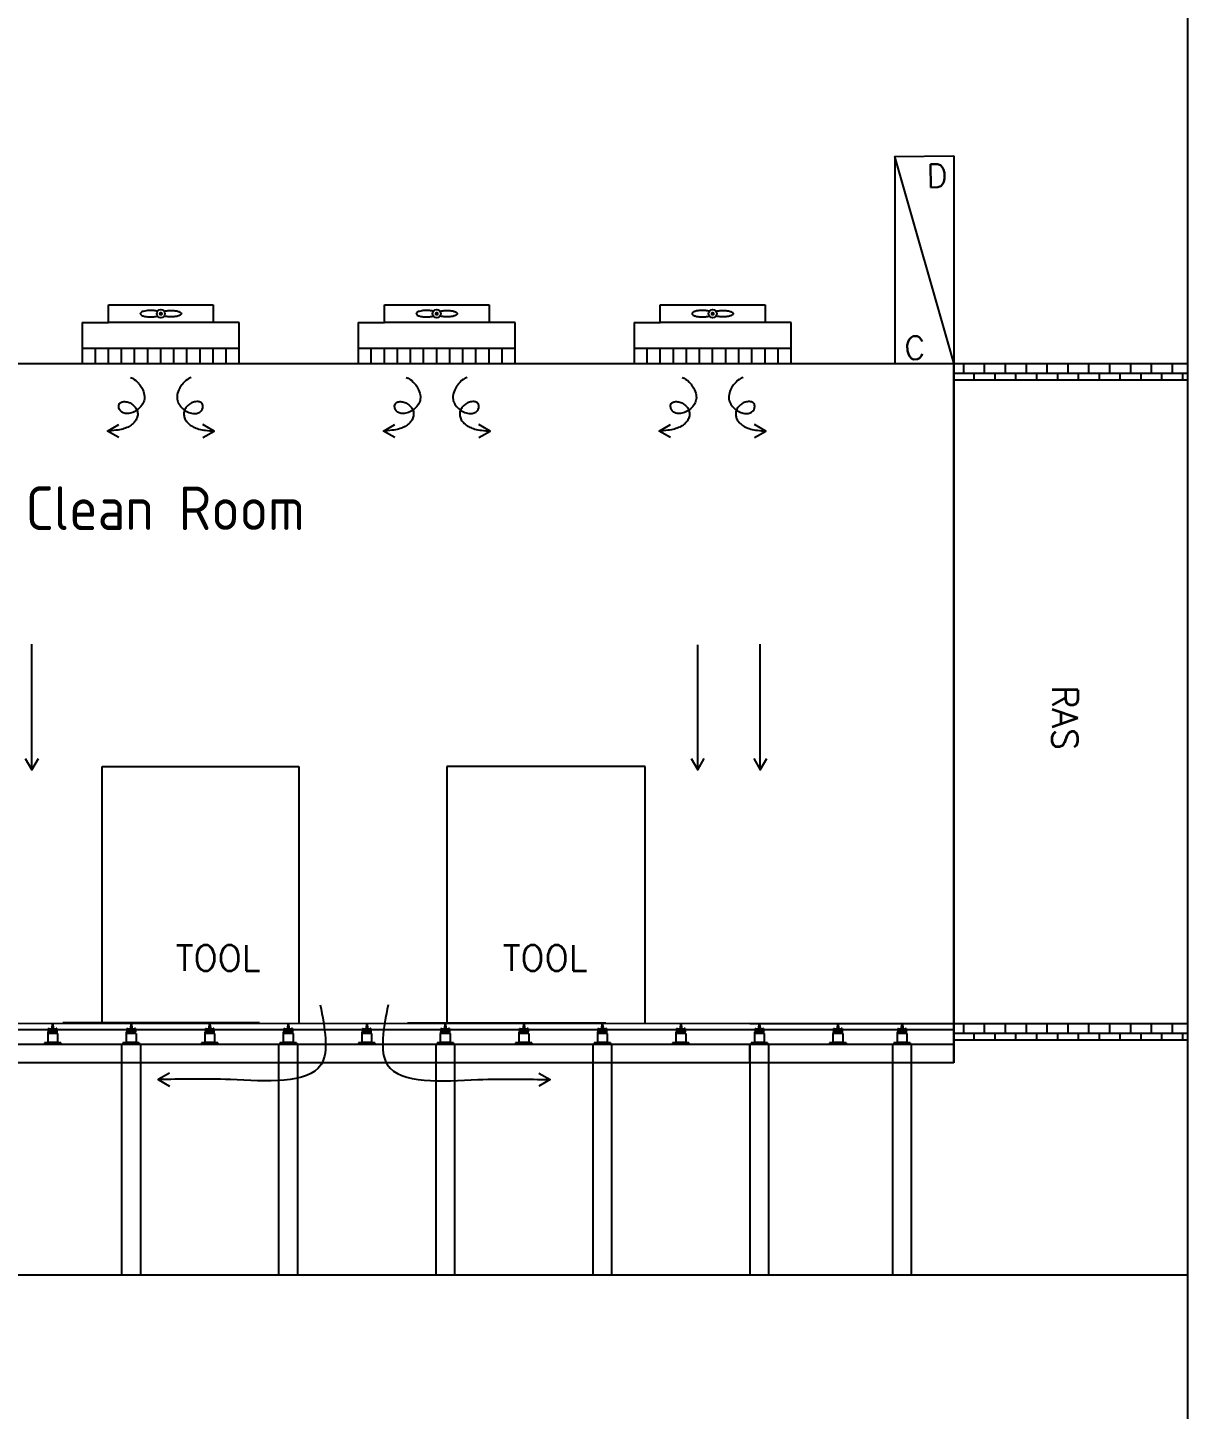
# Model space of a CAD drawing. Header units: millimetres. Extents: x 112 to 18918, y 65 to 12131.
# Drawn here: x 11156 to 13012, y 4526 to 6738 of the extents above; entities that cross this region are included whole.
import ezdxf
from ezdxf.enums import TextEntityAlignment as Align

# ---------------------------------------------------------------- set-up
doc = ezdxf.new("R2010")
doc.units = ezdxf.units.MM
for name, color, linetype in [('A-DETL-01', 1, 'Continuous'), ('M-CEQPM-MAU', 22, 'Continuous'), ('M-EQPM-TXT', 4, 'Continuous'), ('M-HVAC-CMDUCT', 150, 'Continuous')]:
    doc.layers.add(name, color=color, linetype=linetype)
doc.styles.add('AA-TXT', font='isocp.shx', dxfattribs={"bigfont": 'chineset.shx'})
doc.styles.add('STDTEXT', font='simplex.shx', dxfattribs={"bigfont": 'china.shx'})

msp = doc.modelspace()

# ---------------------------------------------------------------- hatches: boundary and pattern name
at = {"layer": 'M-CEQPM-MAU'}
h = msp.add_hatch(dxfattribs=at)
h.set_pattern_fill('AR-B88', color=252, scale=0.164336)
h.set_pattern_definition([(360, (-659331.446, -1386474.602), (2e-14, 33.39309756), []), (90, (-659331.446, -1386474.602), (-16.69654878, 33.39309756), [33.39309756, -33.39309756])])
h.paths.add_polyline_path([(13012.5, 6200.2), (12638.6, 6200.2), (12638.6, 6173.8), (13012.5, 6173.8)])
h = msp.add_hatch(dxfattribs=at)
h.set_pattern_fill('AR-B88', color=252, scale=0.164336)
h.set_pattern_definition([(360, (-659331.446, -1387531.227), (2e-14, 33.39309756), []), (90, (-659331.446, -1387531.227), (-16.69654878, 33.39309756), [33.39309756, -33.39309756])])
h.paths.add_polyline_path([(13012.5, 5143.6), (12638.6, 5143.6), (12638.6, 5117.2), (13012.5, 5117.2)])

# ---------------------------------------------------------------- linework, layer by layer
at = {"color": 252}
for points in [[(12638.6, 6200.2), (13012.5, 6200.2)], [(12638.6, 6173.8), (13012.5, 6173.8)], [(12638.6, 5143.6), (13012.5, 5143.6)], [(12638.6, 5117.2), (13012.5, 5117.2)]]:
    msp.add_lwpolyline(points, dxfattribs=at)
at = {"layer": 'A-DETL-01', "color": 252, "linetype": 'Continuous'}
for p, q in [((13012.5, 8769), (13012.5, 1469.7)), ((12638.6, 6200.2), (12638.6, 5080.7))]:
    msp.add_line(p, q, dxfattribs=at)
at = {"layer": 'M-CEQPM-MAU', "color": 252}
for p, q in [((12544.2, 6531.7), (12544.2, 6200.2)), ((11275.4, 5144.4), (11275.4, 5555.2)), ((11275.4, 5555.2), (11589.9, 5555.2)), ((11589.9, 5555.2), (11589.9, 5144.4)), ((12144.5, 5555.2), (11827.1, 5555.2)), ((11827.1, 5555.2), (11827.1, 5144.4)), ((12144.5, 5144.4), (12144.5, 5555.2)), ((11526.9, 5144.4), (11212.4, 5144.4)), ((11764.1, 5144.4), (12081.5, 5144.4))]:
    msp.add_line(p, q, dxfattribs=at)
at = {"layer": 'M-CEQPM-MAU', "color": 252, "ltscale": 0.1}
for p, q in [((11285.2, 6266), (11285.2, 6293.9)), ((11285.2, 6293.9), (11452.8, 6293.9)), ((11452.8, 6293.9), (11452.8, 6266)), ((11726.9, 6266), (11726.9, 6293.9)), ((11726.9, 6293.9), (11894.6, 6293.9)), ((11894.6, 6293.9), (11894.6, 6266)), ((12168.6, 6266), (12168.6, 6293.9)), ((12168.6, 6293.9), (12336.3, 6293.9)), ((12336.3, 6293.9), (12336.3, 6266)), ((11243.3, 6266), (11285.2, 6266)), ((11243.3, 6266), (11243.3, 6200.2)), ((11452.8, 6266), (11285.2, 6266)), ((11494.7, 6266), (11452.8, 6266)), ((11494.7, 6200.2), (11494.7, 6266)), ((11685, 6266), (11726.9, 6266)), ((11685, 6266), (11685, 6200.2)), ((11894.6, 6266), (11726.9, 6266)), ((11936.5, 6266), (11894.6, 6266)), ((11936.5, 6200.2), (11936.5, 6266)), ((12126.7, 6266), (12168.6, 6266)), ((12126.7, 6266), (12126.7, 6200.2)), ((12336.3, 6266), (12168.6, 6266)), ((12378.2, 6266), (12336.3, 6266)), ((12378.2, 6200.2), (12378.2, 6266)), ((11243.3, 6224.9), (11494.7, 6224.9)), ((11264.3, 6200.2), (11264.3, 6224.9)), ((11285.2, 6200.2), (11285.2, 6224.9)), ((11306.2, 6200.2), (11306.2, 6224.9)), ((11327.1, 6200.2), (11327.1, 6224.9)), ((11348.1, 6200.2), (11348.1, 6224.9)), ((11369, 6200.2), (11369, 6224.9)), ((11390, 6200.2), (11390, 6224.9)), ((11410.9, 6200.2), (11410.9, 6224.9)), ((11431.9, 6200.2), (11431.9, 6224.9)), ((11452.8, 6200.2), (11452.8, 6224.9)), ((11473.8, 6200.2), (11473.8, 6224.9)), ((11685, 6224.9), (11936.5, 6224.9)), ((11706, 6200.2), (11706, 6224.9)), ((11726.9, 6200.2), (11726.9, 6224.9)), ((11747.9, 6200.2), (11747.9, 6224.9)), ((11768.8, 6200.2), (11768.8, 6224.9)), ((11789.8, 6200.2), (11789.8, 6224.9)), ((11810.7, 6200.2), (11810.7, 6224.9)), ((11831.7, 6200.2), (11831.7, 6224.9)), ((11852.6, 6200.2), (11852.6, 6224.9)), ((11873.6, 6200.2), (11873.6, 6224.9)), ((11894.6, 6200.2), (11894.6, 6224.9)), ((11915.5, 6200.2), (11915.5, 6224.9)), ((12126.7, 6224.9), (12378.2, 6224.9)), ((12147.7, 6200.2), (12147.7, 6224.9)), ((12168.6, 6200.2), (12168.6, 6224.9)), ((12189.6, 6200.2), (12189.6, 6224.9)), ((12210.5, 6200.2), (12210.5, 6224.9)), ((12231.5, 6200.2), (12231.5, 6224.9)), ((12252.5, 6200.2), (12252.5, 6224.9)), ((12273.4, 6200.2), (12273.4, 6224.9)), ((12294.4, 6200.2), (12294.4, 6224.9)), ((12315.3, 6200.2), (12315.3, 6224.9)), ((12336.3, 6200.2), (12336.3, 6224.9)), ((12357.2, 6200.2), (12357.2, 6224.9)), ((10611.3, 6200.2), (12638.6, 6200.2)), ((11243.3, 6200.2), (11494.7, 6200.2)), ((11685, 6200.2), (11936.5, 6200.2)), ((12126.7, 6200.2), (12378.2, 6200.2)), ((12638.6, 5080.7), (12638.6, 6200.2)), ((10574.8, 5143.5), (12311.8, 5143.9)), ((12311.8, 5133.4), (10574.8, 5133.1)), ((11188.9, 5135.3), (11190.3, 5135.3)), ((11188.9, 5135.3), (11188.9, 5129.9)), ((11190.3, 5135.3), (11190.3, 5134.2)), ((11194.9, 5134.2), (11190.3, 5134.2)), ((11195.8, 5144.7), (11194.1, 5134.2)), ((11195, 5135.3), (11194.7, 5129.9)), ((11196.6, 5135.3), (11195, 5135.3)), ((11195.8, 5144.7), (11197.4, 5134.2)), ((11196.6, 5135.3), (11196.8, 5129.9)), ((11201.3, 5134.2), (11196.6, 5134.2)), ((11201.3, 5135.3), (11201.3, 5134.2)), ((11202.6, 5135.3), (11201.3, 5135.3)), ((11202.6, 5135.3), (11202.6, 5129.9)), ((11314.6, 5135.3), (11316, 5135.3)), ((11314.6, 5135.3), (11314.6, 5129.9)), ((11316, 5135.3), (11316, 5134.2)), ((11320.6, 5134.2), (11316, 5134.2)), ((11321.5, 5144.7), (11319.8, 5134.2)), ((11320.7, 5135.3), (11320.4, 5129.9)), ((11322.3, 5135.3), (11320.7, 5135.3)), ((11321.5, 5144.7), (11323.2, 5134.2)), ((11322.3, 5135.3), (11322.5, 5129.9)), ((11327, 5134.2), (11322.3, 5134.2)), ((11327, 5135.3), (11327, 5134.2)), ((11328.3, 5135.3), (11327, 5135.3)), ((11328.3, 5135.3), (11328.3, 5129.9)), ((11440.4, 5135.3), (11441.7, 5135.3)), ((11440.4, 5135.3), (11440.4, 5129.9)), ((11441.7, 5135.3), (11441.7, 5134.2)), ((11446.4, 5134.2), (11441.7, 5134.2)), ((11447.2, 5144.7), (11445.5, 5134.2)), ((11446.4, 5135.3), (11446.1, 5129.9)), ((11448, 5135.3), (11446.4, 5135.3)), ((11447.2, 5144.7), (11448.9, 5134.2)), ((11448, 5135.3), (11448.3, 5129.9)), ((11452.7, 5134.2), (11448, 5134.2)), ((11452.7, 5135.3), (11452.7, 5134.2)), ((11454, 5135.3), (11452.7, 5135.3)), ((11454, 5135.3), (11454, 5129.9)), ((11566.1, 5135.3), (11567.4, 5135.3)), ((11566.1, 5135.3), (11566.1, 5129.9)), ((11567.4, 5135.3), (11567.4, 5134.2)), ((11572.1, 5134.2), (11567.4, 5134.2)), ((11572.9, 5144.7), (11571.2, 5134.2)), ((11572.1, 5135.3), (11571.9, 5129.9)), ((11573.7, 5135.3), (11572.1, 5135.3)), ((11572.9, 5144.7), (11574.6, 5134.2)), ((11573.7, 5135.3), (11574, 5129.9)), ((11578.4, 5134.2), (11573.8, 5134.2)), ((11578.4, 5135.3), (11578.4, 5134.2)), ((11579.8, 5135.3), (11578.4, 5135.3)), ((11579.8, 5135.3), (11579.8, 5129.9)), ((11691.8, 5135.3), (11693.1, 5135.3)), ((11691.8, 5135.3), (11691.8, 5129.9)), ((11693.1, 5135.3), (11693.1, 5134.2)), ((11697.8, 5134.2), (11693.1, 5134.2)), ((11698.6, 5144.7), (11697, 5134.2)), ((11697.8, 5135.3), (11697.6, 5129.9)), ((11699.4, 5135.3), (11697.8, 5135.3)), ((11698.6, 5144.7), (11700.3, 5134.2)), ((11699.4, 5135.3), (11699.7, 5129.9)), ((11704.1, 5134.2), (11699.5, 5134.2)), ((11704.1, 5135.3), (11704.1, 5134.2)), ((11705.5, 5135.3), (11704.1, 5135.3)), ((11705.5, 5135.3), (11705.5, 5129.9)), ((11817.5, 5135.3), (11818.9, 5135.3)), ((11817.5, 5135.3), (11817.5, 5129.9)), ((11818.9, 5135.3), (11818.9, 5134.2)), ((11823.5, 5134.2), (11818.9, 5134.2)), ((11824.4, 5144.7), (11822.7, 5134.2)), ((11823.6, 5135.3), (11823.3, 5129.9)), ((11825.1, 5135.3), (11823.6, 5135.3)), ((11824.4, 5144.7), (11826, 5134.2)), ((11825.1, 5135.3), (11825.4, 5129.9)), ((11829.8, 5134.2), (11825.2, 5134.2)), ((11829.8, 5135.3), (11829.8, 5134.2)), ((11831.2, 5135.3), (11829.8, 5135.3)), ((11831.2, 5135.3), (11831.2, 5129.9)), ((11943.2, 5135.3), (11944.6, 5135.3)), ((11943.2, 5135.3), (11943.2, 5129.9)), ((11944.6, 5135.3), (11944.6, 5134.2)), ((11949.2, 5134.2), (11944.6, 5134.2)), ((11950.1, 5144.7), (11948.4, 5134.2)), ((11949.3, 5135.3), (11949, 5129.9)), ((11950.9, 5135.3), (11949.3, 5135.3)), ((11950.1, 5144.7), (11951.7, 5134.2)), ((11950.9, 5135.3), (11951.1, 5129.9)), ((11955.6, 5134.2), (11950.9, 5134.2)), ((11955.6, 5135.3), (11955.6, 5134.2)), ((11956.9, 5135.3), (11955.6, 5135.3)), ((11956.9, 5135.3), (11956.9, 5129.9)), ((12068.9, 5135.3), (12070.3, 5135.3)), ((12068.9, 5135.3), (12068.9, 5129.9)), ((12070.3, 5135.3), (12070.3, 5134.2)), ((12074.9, 5134.2), (12070.3, 5134.2)), ((12075.8, 5144.7), (12074.1, 5134.2)), ((12075, 5135.3), (12074.7, 5129.9)), ((12076.6, 5135.3), (12075, 5135.3)), ((12075.8, 5144.7), (12077.5, 5134.2)), ((12076.6, 5135.3), (12076.8, 5129.9)), ((12081.3, 5134.2), (12076.6, 5134.2)), ((12081.3, 5135.3), (12081.3, 5134.2)), ((12082.6, 5135.3), (12081.3, 5135.3)), ((12082.6, 5135.3), (12082.6, 5129.9)), ((12194.7, 5135.3), (12196, 5135.3)), ((12194.7, 5135.3), (12194.7, 5129.9)), ((12196, 5135.3), (12196, 5134.2)), ((12200.7, 5134.2), (12196, 5134.2)), ((12201.5, 5144.7), (12199.8, 5134.2)), ((12200.7, 5135.3), (12200.4, 5129.9)), ((12202.3, 5135.3), (12200.7, 5135.3)), ((12201.5, 5144.7), (12203.2, 5134.2)), ((12202.3, 5135.3), (12202.6, 5129.9)), ((12207, 5134.2), (12202.4, 5134.2)), ((12207, 5135.3), (12207, 5134.2)), ((12208.3, 5135.3), (12207, 5135.3)), ((12208.3, 5135.3), (12208.3, 5129.9)), ((12311.8, 5143.5), (12638.6, 5143.6)), ((12638.6, 5133.1), (12311.8, 5133.1)), ((12320.4, 5135.3), (12321.7, 5135.3)), ((12320.4, 5135.3), (12320.4, 5129.9)), ((12321.7, 5135.3), (12321.7, 5134.2)), ((12326.4, 5134.2), (12321.7, 5134.2)), ((12327.2, 5144.7), (12325.5, 5134.2)), ((12326.4, 5135.3), (12326.2, 5129.9)), ((12328, 5135.3), (12326.4, 5135.3)), ((12327.2, 5144.7), (12328.9, 5134.2)), ((12328, 5135.3), (12328.3, 5129.9)), ((12332.7, 5134.2), (12328.1, 5134.2)), ((12332.7, 5135.3), (12332.7, 5134.2)), ((12334.1, 5135.3), (12332.7, 5135.3)), ((12334.1, 5135.3), (12334.1, 5129.9)), ((12446.1, 5135.3), (12447.4, 5135.3)), ((12446.1, 5135.3), (12446.1, 5129.9)), ((12447.4, 5135.3), (12447.4, 5134.2)), ((12452.1, 5134.2), (12447.4, 5134.2)), ((12452.9, 5144.7), (12451.3, 5134.2)), ((12452.1, 5135.3), (12451.9, 5129.9)), ((12453.7, 5135.3), (12452.1, 5135.3)), ((12452.9, 5144.7), (12454.6, 5134.2)), ((12453.7, 5135.3), (12454, 5129.9)), ((12458.4, 5134.2), (12453.8, 5134.2)), ((12458.4, 5135.3), (12458.4, 5134.2)), ((12459.8, 5135.3), (12458.4, 5135.3)), ((12459.8, 5135.3), (12459.8, 5129.9)), ((12548.8, 5135.3), (12550.2, 5135.3)), ((12548.8, 5135.3), (12548.8, 5129.9)), ((12550.2, 5135.3), (12550.2, 5134.2)), ((12554.8, 5134.2), (12550.2, 5134.2)), ((12555.7, 5144.7), (12554, 5134.2)), ((12554.9, 5135.3), (12554.6, 5129.9)), ((12556.5, 5135.3), (12554.9, 5135.3)), ((12555.7, 5144.7), (12557.3, 5134.2)), ((12556.5, 5135.3), (12556.7, 5129.9)), ((12561.2, 5134.2), (12556.5, 5134.2)), ((12561.2, 5135.3), (12561.2, 5134.2)), ((12562.5, 5135.3), (12561.2, 5135.3)), ((12562.5, 5135.3), (12562.5, 5129.9)), ((11208.9, 5112.5), (11182.6, 5112.5)), ((11182.6, 5112.5), (11182.6, 5110.3)), ((11187.9, 5127.7), (11187.9, 5113.8)), ((11203.7, 5127.7), (11187.9, 5127.7)), ((11187.9, 5113.8), (11203.7, 5113.8)), ((11203, 5129.9), (11188.5, 5129.9)), ((11188.5, 5127.7), (11188.5, 5129.9)), ((11188.7, 5113.8), (11188.7, 5112.5)), ((11202.8, 5113.8), (11202.8, 5112.5)), ((11203, 5127.7), (11203, 5129.9)), ((11203.7, 5127.7), (11203.7, 5113.8)), ((11208.9, 5112.5), (11208.9, 5110.3)), ((11334.6, 5112.5), (11308.3, 5112.5)), ((11308.3, 5112.5), (11308.3, 5110.3)), ((11313.6, 5127.7), (11313.6, 5113.8)), ((11329.4, 5127.7), (11313.6, 5127.7)), ((11313.6, 5113.8), (11329.4, 5113.8)), ((11328.7, 5129.9), (11314.2, 5129.9)), ((11314.2, 5127.7), (11314.2, 5129.9)), ((11314.5, 5113.8), (11314.5, 5112.5)), ((11328.5, 5113.8), (11328.5, 5112.5)), ((11328.7, 5127.7), (11328.7, 5129.9)), ((11329.4, 5127.7), (11329.4, 5113.8)), ((11334.6, 5112.5), (11334.6, 5110.3)), ((11460.3, 5112.5), (11434.1, 5112.5)), ((11434.1, 5112.5), (11434.1, 5110.3)), ((11439.3, 5127.7), (11439.3, 5113.8)), ((11455.1, 5127.7), (11439.3, 5127.7)), ((11439.3, 5113.8), (11455.1, 5113.8)), ((11454.4, 5129.9), (11440, 5129.9)), ((11440, 5127.7), (11440, 5129.9)), ((11440.2, 5113.8), (11440.2, 5112.5)), ((11454.2, 5113.8), (11454.2, 5112.5)), ((11454.4, 5127.7), (11454.4, 5129.9)), ((11455.1, 5127.7), (11455.1, 5113.8)), ((11460.3, 5112.5), (11460.3, 5110.3)), ((11586.1, 5112.5), (11559.8, 5112.5)), ((11559.8, 5112.5), (11559.8, 5110.3)), ((11565, 5127.7), (11565, 5113.8)), ((11580.8, 5127.7), (11565, 5127.7)), ((11565, 5113.8), (11580.8, 5113.8)), ((11580.2, 5129.9), (11565.7, 5129.9)), ((11565.7, 5127.7), (11565.7, 5129.9)), ((11565.9, 5113.8), (11565.9, 5112.5)), ((11580, 5113.8), (11580, 5112.5)), ((11580.2, 5127.7), (11580.2, 5129.9)), ((11580.8, 5127.7), (11580.8, 5113.8)), ((11586.1, 5112.5), (11586.1, 5110.3)), ((11711.8, 5112.5), (11685.5, 5112.5)), ((11685.5, 5112.5), (11685.5, 5110.3)), ((11690.7, 5127.7), (11690.7, 5113.8)), ((11706.5, 5127.7), (11690.7, 5127.7)), ((11690.7, 5113.8), (11706.5, 5113.8)), ((11705.9, 5129.9), (11691.4, 5129.9)), ((11691.4, 5127.7), (11691.4, 5129.9)), ((11691.6, 5113.8), (11691.6, 5112.5)), ((11705.7, 5113.8), (11705.7, 5112.5)), ((11705.9, 5127.7), (11705.9, 5129.9)), ((11706.5, 5127.7), (11706.5, 5113.8)), ((11711.8, 5112.5), (11711.8, 5110.3)), ((11837.5, 5112.5), (11811.2, 5112.5)), ((11811.2, 5112.5), (11811.2, 5110.3)), ((11816.5, 5127.7), (11816.5, 5113.8)), ((11832.2, 5127.7), (11816.5, 5127.7)), ((11816.5, 5113.8), (11832.2, 5113.8)), ((11831.6, 5129.9), (11817.1, 5129.9)), ((11817.1, 5127.7), (11817.1, 5129.9)), ((11817.3, 5113.8), (11817.3, 5112.5)), ((11831.4, 5113.8), (11831.4, 5112.5)), ((11831.6, 5127.7), (11831.6, 5129.9)), ((11832.2, 5127.7), (11832.2, 5113.8)), ((11837.5, 5112.5), (11837.5, 5110.3)), ((11963.2, 5112.5), (11936.9, 5112.5)), ((11936.9, 5112.5), (11936.9, 5110.3)), ((11942.2, 5127.7), (11942.2, 5113.8)), ((11958, 5127.7), (11942.2, 5127.7)), ((11942.2, 5113.8), (11958, 5113.8)), ((11957.3, 5129.9), (11942.8, 5129.9)), ((11942.8, 5127.7), (11942.8, 5129.9)), ((11943, 5113.8), (11943, 5112.5)), ((11957.1, 5113.8), (11957.1, 5112.5)), ((11957.3, 5127.7), (11957.3, 5129.9)), ((11958, 5127.7), (11958, 5113.8)), ((11963.2, 5112.5), (11963.2, 5110.3)), ((12088.9, 5112.5), (12062.6, 5112.5)), ((12062.6, 5112.5), (12062.6, 5110.3)), ((12067.9, 5127.7), (12067.9, 5113.8)), ((12083.7, 5127.7), (12067.9, 5127.7)), ((12067.9, 5113.8), (12083.7, 5113.8)), ((12083, 5129.9), (12068.5, 5129.9)), ((12068.5, 5127.7), (12068.5, 5129.9)), ((12068.8, 5113.8), (12068.8, 5112.5)), ((12082.8, 5113.8), (12082.8, 5112.5)), ((12083, 5127.7), (12083, 5129.9)), ((12083.7, 5127.7), (12083.7, 5113.8)), ((12088.9, 5112.5), (12088.9, 5110.3)), ((12214.6, 5112.5), (12188.4, 5112.5)), ((12188.4, 5112.5), (12188.4, 5110.3)), ((12193.6, 5127.7), (12193.6, 5113.8)), ((12209.4, 5127.7), (12193.6, 5127.7)), ((12193.6, 5113.8), (12209.4, 5113.8)), ((12208.7, 5129.9), (12194.3, 5129.9)), ((12194.3, 5127.7), (12194.3, 5129.9)), ((12194.5, 5113.8), (12194.5, 5112.5)), ((12208.5, 5113.8), (12208.5, 5112.5)), ((12208.7, 5127.7), (12208.7, 5129.9)), ((12209.4, 5127.7), (12209.4, 5113.8)), ((12214.6, 5112.5), (12214.6, 5110.3)), ((12340.4, 5112.5), (12314.1, 5112.5)), ((12314.1, 5112.5), (12314.1, 5110.3)), ((12319.3, 5127.7), (12319.3, 5113.8)), ((12335.1, 5127.7), (12319.3, 5127.7)), ((12319.3, 5113.8), (12335.1, 5113.8)), ((12334.5, 5129.9), (12320, 5129.9)), ((12320, 5127.7), (12320, 5129.9)), ((12320.2, 5113.8), (12320.2, 5112.5)), ((12334.3, 5113.8), (12334.3, 5112.5)), ((12334.5, 5127.7), (12334.5, 5129.9)), ((12335.1, 5127.7), (12335.1, 5113.8)), ((12340.4, 5112.5), (12340.4, 5110.3)), ((12466.1, 5112.5), (12439.8, 5112.5)), ((12439.8, 5112.5), (12439.8, 5110.3)), ((12445, 5127.7), (12445, 5113.8)), ((12460.8, 5127.7), (12445, 5127.7)), ((12445, 5113.8), (12460.8, 5113.8)), ((12460.2, 5129.9), (12445.7, 5129.9)), ((12445.7, 5127.7), (12445.7, 5129.9)), ((12445.9, 5113.8), (12445.9, 5112.5)), ((12460, 5113.8), (12460, 5112.5)), ((12460.2, 5127.7), (12460.2, 5129.9)), ((12460.8, 5127.7), (12460.8, 5113.8)), ((12466.1, 5112.5), (12466.1, 5110.3)), ((12568.8, 5112.5), (12542.5, 5112.5)), ((12542.5, 5112.5), (12542.5, 5110.3)), ((12547.8, 5127.7), (12547.8, 5113.8)), ((12563.5, 5127.7), (12547.8, 5127.7)), ((12547.8, 5113.8), (12563.5, 5113.8)), ((12562.9, 5129.9), (12548.4, 5129.9)), ((12548.4, 5127.7), (12548.4, 5129.9)), ((12548.6, 5113.8), (12548.6, 5112.5)), ((12562.7, 5113.8), (12562.7, 5112.5)), ((12562.9, 5127.7), (12562.9, 5129.9)), ((12563.5, 5127.7), (12563.5, 5113.8)), ((12568.8, 5112.5), (12568.8, 5110.3)), ((11208.9, 5110.3), (11182.6, 5110.3)), ((11334.6, 5110.3), (11308.3, 5110.3)), ((11460.3, 5110.3), (11434.1, 5110.3)), ((11586.1, 5110.3), (11559.8, 5110.3)), ((11711.8, 5110.3), (11685.5, 5110.3)), ((11837.5, 5110.3), (11811.2, 5110.3)), ((11963.2, 5110.3), (11936.9, 5110.3)), ((12088.9, 5110.3), (12062.6, 5110.3)), ((12214.6, 5110.3), (12188.4, 5110.3)), ((12340.4, 5110.3), (12314.1, 5110.3)), ((12466.1, 5110.3), (12439.8, 5110.3)), ((12568.8, 5110.3), (12542.5, 5110.3))]:
    msp.add_line(p, q, dxfattribs=at)
at = {"layer": 'M-CEQPM-MAU', "color": 252}
msp.add_lwpolyline([(12638.6, 6532.5), (12638.6, 6201.1), (12544.2, 6531.7)], close=True, dxfattribs=at)
at = {"layer": 'M-CEQPM-MAU', "color": 252, "ltscale": 0.1}
for points in [[(11363.7, 6283.8, 0.03966), (11359.3, 6284.7, 0.032614), (11352.6, 6285.1, 0.032614), (11345.8, 6284.7, 0.044087), (11341, 6283.6, 0.086721), (11336.9, 6281.5, 0.233651), (11336.2, 6279.9, 0.233651), (11336.9, 6278.4, 0.086721), (11341, 6276.3, 0.044087), (11345.8, 6275.2, 0.032614), (11352.6, 6274.7, 0.032614), (11359.3, 6275.2, 0.03966), (11363.7, 6276.1)], [(11374.4, 6283.8, -0.03966), (11378.8, 6284.7, -0.032614), (11385.5, 6285.1, -0.032614), (11392.2, 6284.7, -0.044087), (11397.1, 6283.6, -0.086721), (11401.1, 6281.5, -0.233651), (11401.9, 6279.9, -0.233651), (11401.1, 6278.4, -0.086721), (11397.1, 6276.3, -0.044087), (11392.2, 6275.2, -0.032614), (11385.5, 6274.7, -0.032614), (11378.8, 6275.2, -0.03966), (11374.4, 6276.1)], [(11805.4, 6283.8, 0.03966), (11801, 6284.7, 0.032614), (11794.3, 6285.1, 0.032614), (11787.5, 6284.7, 0.044087), (11782.7, 6283.6, 0.086721), (11778.7, 6281.5, 0.233651), (11777.9, 6279.9, 0.233651), (11778.7, 6278.4, 0.086721), (11782.7, 6276.3, 0.044087), (11787.5, 6275.2, 0.032614), (11794.3, 6274.7, 0.032614), (11801, 6275.2, 0.03966), (11805.4, 6276.1)], [(11816.1, 6283.8, -0.03966), (11820.5, 6284.7, -0.032614), (11827.2, 6285.1, -0.032614), (11833.9, 6284.7, -0.044087), (11838.8, 6283.6, -0.086721), (11842.8, 6281.5, -0.233651), (11843.6, 6279.9, -0.233651), (11842.8, 6278.4, -0.086721), (11838.8, 6276.3, -0.044087), (11833.9, 6275.2, -0.032614), (11827.2, 6274.7, -0.032614), (11820.5, 6275.2, -0.03966), (11816.1, 6276.1)], [(12247.1, 6283.8, 0.03966), (12242.7, 6284.7, 0.032614), (12236, 6285.1, 0.032614), (12229.3, 6284.7, 0.044087), (12224.4, 6283.6, 0.086721), (12220.4, 6281.5, 0.233651), (12219.6, 6279.9, 0.233651), (12220.4, 6278.4, 0.086721), (12224.4, 6276.3, 0.044087), (12229.3, 6275.2, 0.032614), (12236, 6274.7, 0.032614), (12242.7, 6275.2, 0.03966), (12247.1, 6276.1)], [(12257.8, 6283.8, -0.03966), (12262.2, 6284.7, -0.032614), (12268.9, 6285.1, -0.032614), (12275.6, 6284.7, -0.044087), (12280.5, 6283.6, -0.086721), (12284.5, 6281.5, -0.233651), (12285.3, 6279.9, -0.233651), (12284.5, 6278.4, -0.086721), (12280.5, 6276.3, -0.044087), (12275.6, 6275.2, -0.032614), (12268.9, 6274.7, -0.032614), (12262.2, 6275.2, -0.03966), (12257.8, 6276.1)]]:
    msp.add_lwpolyline(points, format="xyb", dxfattribs=at)
at = {"layer": 'M-CEQPM-MAU', "color": 252, "ltscale": 0.1, "const_width": 3.29}
for points in [[(11370.7, 6279.9, -1), (11367.4, 6279.9, -1)], [(11812.4, 6279.9, -1), (11809.1, 6279.9, -1)], [(12254.1, 6279.9, -1), (12250.8, 6279.9, -1)]]:
    msp.add_lwpolyline(points, format="xyb", close=True, dxfattribs=at)
at = {"layer": 'M-CEQPM-MAU', "color": 252, "ltscale": 0.1}
for points in [[(12311.8, 5080.7), (10574.8, 5080.7), (10574.8, 5110.3), (12311.8, 5110.3)], [(12638.6, 5080.7), (12311.8, 5080.7), (12311.8, 5110.3), (12638.6, 5110.3)]]:
    msp.add_lwpolyline(points, dxfattribs=at)
for points in [[(11306.7, 4740.4), (11306.7, 5110.3), (11336.3, 5110.3), (11336.3, 4740.4)], [(11558.1, 4740.4), (11558.1, 5110.3), (11587.7, 5110.3), (11587.7, 4740.4)], [(11809.6, 4740.4), (11809.6, 5110.3), (11839.1, 5110.3), (11839.1, 4740.4)], [(12061, 4740.4), (12061, 5110.3), (12090.6, 5110.3), (12090.6, 4740.4)], [(12312.4, 4740.4), (12312.4, 5110.3), (12342, 5110.3), (12342, 4740.4)], [(12540.9, 4740.4), (12540.9, 5110.3), (12570.4, 5110.3), (12570.4, 4740.4)]]:
    msp.add_lwpolyline(points, close=True, dxfattribs=at)
at = {"layer": 'M-CEQPM-MAU', "color": 252}
msp.add_lwpolyline([(13012.5, 4740.4), (8977.2, 4740.4)], dxfattribs=at)
at = {"layer": 'M-CEQPM-MAU', "color": 252, "ltscale": 0.1}
for centre in [(11369, 6279.9), (11810.7, 6279.9), (12252.5, 6279.9)]:
    msp.add_circle(centre, 6.57, dxfattribs=at)
at = {"layer": 'M-HVAC-CMDUCT', "color": 252}
for p, q in [((11162.5, 5549.7), (11162.5, 5750.7)), ((12228.7, 5549.7), (12228.7, 5749.7)), ((12328.7, 5549.7), (12328.7, 5750.7))]:
    msp.add_line(p, q, dxfattribs=at)
at = {"layer": 'M-HVAC-CMDUCT', "color": 252, "ltscale": 0.1}
for points in [[(11320.3, 6177.7, -0.140241), (11331.5, 6170.3, -0.038232), (11335.4, 6166.1), (11336.5, 6164.4), (11338.5, 6161.1), (11340.1, 6158.1), (11341.2, 6155.3), (11342, 6152.6), (11342.6, 6150.1), (11342.9, 6147.7), (11342.9, 6145.4), (11342.8, 6143.2), (11342.4, 6141.1), (11341.8, 6139.1), (11341, 6137.1), (11339.9, 6135.2), (11338.7, 6133.3), (11337.3, 6131.5), (11335.7, 6129.7), (11334, 6128), (11332.2, 6126.5), (11330.2, 6125), (11328.2, 6123.7), (11326.1, 6122.6), (11324, 6121.7), (11321.9, 6121), (11319.8, 6120.5), (11317.7, 6120.1), (11315.7, 6119.9), (11313.8, 6119.9), (11312, 6120.1), (11310.4, 6120.5), (11309, 6121), (11307.7, 6121.6), (11306.5, 6122.4, -0.282011), (11301.6, 6131.9, -0.222152), (11303.8, 6137.1, -0.123311), (11308.1, 6138.9), (11309.7, 6139.1), (11311.4, 6139.1), (11313.2, 6139), (11314.9, 6138.7), (11316.6, 6138.3), (11318.2, 6137.7), (11319.8, 6137), (11321.4, 6136.2), (11322.8, 6135.2), (11324.2, 6134.2), (11325.5, 6133.1), (11326.6, 6132), (11327.7, 6130.8), (11328.7, 6129.6), (11329.5, 6128.3), (11330.3, 6127), (11330.9, 6125.6), (11331.4, 6124.2), (11331.7, 6122.8), (11331.9, 6121.3), (11332, 6119.8), (11332, 6118.2), (11331.8, 6116.6), (11331.4, 6115), (11331, 6113.3), (11330.3, 6111.7), (11329.6, 6110.2), (11328.6, 6108.6), (11327.5, 6107.1), (11326.3, 6105.7), (11324.9, 6104.3), (11323.4, 6103), (11321.8, 6101.7), (11320.1, 6100.6), (11318.3, 6099.5), (11316.5, 6098.4), (11314.5, 6097.5), (11312.5, 6096.7), (11310.3, 6095.9), (11308, 6095.2), (11305.6, 6094.6), (11303, 6094.1), (11300.2, 6093.6), (11297.2, 6093.2), (11293.9, 6092.9), (11290.5, 6092.6), (11287.1, 6092.3), (11283.6, 6092.1)], [(11417.7, 6177.7, 0.140241), (11406.5, 6170.3, 0.038232), (11402.6, 6166.1), (11401.5, 6164.4), (11399.5, 6161.1), (11397.9, 6158.1), (11396.8, 6155.3), (11395.9, 6152.6), (11395.4, 6150.1), (11395.1, 6147.7), (11395, 6145.4), (11395.2, 6143.2), (11395.6, 6141.1), (11396.2, 6139.1), (11397, 6137.1), (11398, 6135.2), (11399.3, 6133.3), (11400.7, 6131.5), (11402.2, 6129.7), (11404, 6128), (11405.8, 6126.5), (11407.7, 6125), (11409.8, 6123.7), (11411.9, 6122.6), (11414, 6121.7), (11416.1, 6121), (11418.2, 6120.5), (11420.3, 6120.1), (11422.3, 6119.9), (11424.2, 6119.9), (11425.9, 6120.1), (11427.6, 6120.5), (11429, 6121), (11430.2, 6121.6), (11431.4, 6122.4, 0.282011), (11436.3, 6131.9, 0.222152), (11434.1, 6137.1, 0.123311), (11429.8, 6138.9), (11428.2, 6139.1), (11426.5, 6139.1), (11424.8, 6139), (11423.1, 6138.7), (11421.4, 6138.3), (11419.7, 6137.7), (11418.1, 6137), (11416.6, 6136.2), (11415.2, 6135.2), (11413.8, 6134.2), (11412.5, 6133.1), (11411.3, 6132), (11410.3, 6130.8), (11409.3, 6129.6), (11408.4, 6128.3), (11407.7, 6127), (11407.1, 6125.6), (11406.6, 6124.2), (11406.3, 6122.8), (11406, 6121.3), (11405.9, 6119.8), (11406, 6118.2), (11406.2, 6116.6), (11406.5, 6115), (11407, 6113.3), (11407.6, 6111.7), (11408.4, 6110.2), (11409.4, 6108.6), (11410.4, 6107.1), (11411.7, 6105.7), (11413.1, 6104.3), (11414.5, 6103), (11416.1, 6101.7), (11417.9, 6100.6), (11419.6, 6099.5), (11421.5, 6098.4), (11423.5, 6097.5), (11425.5, 6096.7), (11427.7, 6095.9), (11429.9, 6095.2), (11432.4, 6094.6), (11435, 6094.1), (11437.8, 6093.6), (11440.8, 6093.2), (11444, 6092.9), (11447.4, 6092.6), (11450.9, 6092.3), (11454.4, 6092.1)], [(11762, 6177.7, -0.140241), (11773.2, 6170.3, -0.038232), (11777.1, 6166.1), (11778.2, 6164.4), (11780.2, 6161.1), (11781.8, 6158.1), (11782.9, 6155.3), (11783.7, 6152.6), (11784.3, 6150.1), (11784.6, 6147.7), (11784.7, 6145.4), (11784.5, 6143.2), (11784.1, 6141.1), (11783.5, 6139.1), (11782.7, 6137.1), (11781.7, 6135.2), (11780.4, 6133.3), (11779, 6131.5), (11777.4, 6129.7), (11775.7, 6128), (11773.9, 6126.5), (11771.9, 6125), (11769.9, 6123.7), (11767.8, 6122.6), (11765.7, 6121.7), (11763.6, 6121), (11761.5, 6120.5), (11759.4, 6120.1), (11757.4, 6119.9), (11755.5, 6119.9), (11753.7, 6120.1), (11752.1, 6120.5), (11750.7, 6121), (11749.4, 6121.6), (11748.2, 6122.4, -0.282011), (11743.3, 6131.9, -0.222152), (11745.6, 6137.1, -0.123311), (11749.9, 6138.9), (11751.5, 6139.1), (11753.1, 6139.1), (11754.9, 6139), (11756.6, 6138.7), (11758.3, 6138.3), (11759.9, 6137.7), (11761.5, 6137), (11763.1, 6136.2), (11764.5, 6135.2), (11765.9, 6134.2), (11767.2, 6133.1), (11768.4, 6132), (11769.4, 6130.8), (11770.4, 6129.6), (11771.2, 6128.3), (11772, 6127), (11772.6, 6125.6), (11773.1, 6124.2), (11773.4, 6122.8), (11773.7, 6121.3), (11773.7, 6119.8), (11773.7, 6118.2), (11773.5, 6116.6), (11773.2, 6115), (11772.7, 6113.3), (11772, 6111.7), (11771.3, 6110.2), (11770.3, 6108.6), (11769.2, 6107.1), (11768, 6105.7), (11766.6, 6104.3), (11765.1, 6103), (11763.5, 6101.7), (11761.8, 6100.6), (11760, 6099.5), (11758.2, 6098.4), (11756.2, 6097.5), (11754.2, 6096.7), (11752, 6095.9), (11749.8, 6095.2), (11747.3, 6094.6), (11744.7, 6094.1), (11741.9, 6093.6), (11738.9, 6093.2), (11735.6, 6092.9), (11732.2, 6092.6), (11728.8, 6092.3), (11725.3, 6092.1)], [(11859.4, 6177.7, 0.140241), (11848.2, 6170.3, 0.038232), (11844.3, 6166.1), (11843.2, 6164.4), (11841.2, 6161.1), (11839.6, 6158.1), (11838.5, 6155.3), (11837.7, 6152.6), (11837.1, 6150.1), (11836.8, 6147.7), (11836.7, 6145.4), (11836.9, 6143.2), (11837.3, 6141.1), (11837.9, 6139.1), (11838.7, 6137.1), (11839.7, 6135.2), (11841, 6133.3), (11842.4, 6131.5), (11844, 6129.7), (11845.7, 6128), (11847.5, 6126.5), (11849.5, 6125), (11851.5, 6123.7), (11853.6, 6122.6), (11855.7, 6121.7), (11857.8, 6121), (11859.9, 6120.5), (11862, 6120.1), (11864, 6119.9), (11865.9, 6119.9), (11867.7, 6120.1), (11869.3, 6120.5), (11870.7, 6121), (11872, 6121.6), (11873.2, 6122.4, 0.282011), (11878.1, 6131.9, 0.222152), (11875.8, 6137.1, 0.123311), (11871.5, 6138.9), (11869.9, 6139.1), (11868.3, 6139.1), (11866.5, 6139), (11864.8, 6138.7), (11863.1, 6138.3), (11861.5, 6137.7), (11859.9, 6137), (11858.3, 6136.2), (11856.9, 6135.2), (11855.5, 6134.2), (11854.2, 6133.1), (11853, 6132), (11852, 6130.8), (11851, 6129.6), (11850.2, 6128.3), (11849.4, 6127), (11848.8, 6125.6), (11848.3, 6124.2), (11848, 6122.8), (11847.7, 6121.3), (11847.7, 6119.8), (11847.7, 6118.2), (11847.9, 6116.6), (11848.2, 6115), (11848.7, 6113.3), (11849.4, 6111.7), (11850.1, 6110.2), (11851.1, 6108.6), (11852.2, 6107.1), (11853.4, 6105.7), (11854.8, 6104.3), (11856.3, 6103), (11857.9, 6101.7), (11859.6, 6100.6), (11861.4, 6099.5), (11863.2, 6098.4), (11865.2, 6097.5), (11867.2, 6096.7), (11869.4, 6095.9), (11871.6, 6095.2), (11874.1, 6094.6), (11876.7, 6094.1), (11879.5, 6093.6), (11882.5, 6093.2), (11885.8, 6092.9), (11889.2, 6092.6), (11892.6, 6092.3), (11896.1, 6092.1)], [(12203.7, 6177.7, -0.140241), (12214.9, 6170.3, -0.038232), (12218.8, 6166.1), (12219.9, 6164.4), (12221.9, 6161.1), (12223.5, 6158.1), (12224.6, 6155.3), (12225.4, 6152.6), (12226, 6150.1), (12226.3, 6147.7), (12226.4, 6145.4), (12226.2, 6143.2), (12225.8, 6141.1), (12225.2, 6139.1), (12224.4, 6137.1), (12223.4, 6135.2), (12222.1, 6133.3), (12220.7, 6131.5), (12219.2, 6129.7), (12217.4, 6128), (12215.6, 6126.5), (12213.6, 6125), (12211.6, 6123.7), (12209.5, 6122.6), (12207.4, 6121.7), (12205.3, 6121), (12203.2, 6120.5), (12201.1, 6120.1), (12199.1, 6119.9), (12197.2, 6119.9), (12195.5, 6120.1), (12193.8, 6120.5), (12192.4, 6121), (12191.2, 6121.6), (12190, 6122.4, -0.282011), (12185.1, 6131.9, -0.222152), (12187.3, 6137.1, -0.123311), (12191.6, 6138.9), (12193.2, 6139.1), (12194.9, 6139.1), (12196.6, 6139), (12198.3, 6138.7), (12200, 6138.3), (12201.7, 6137.7), (12203.2, 6137), (12204.8, 6136.2), (12206.2, 6135.2), (12207.6, 6134.2), (12208.9, 6133.1), (12210.1, 6132), (12211.1, 6130.8), (12212.1, 6129.6), (12213, 6128.3), (12213.7, 6127), (12214.3, 6125.6), (12214.8, 6124.2), (12215.1, 6122.8), (12215.4, 6121.3), (12215.5, 6119.8), (12215.4, 6118.2), (12215.2, 6116.6), (12214.9, 6115), (12214.4, 6113.3), (12213.8, 6111.7), (12213, 6110.2), (12212, 6108.6), (12210.9, 6107.1), (12209.7, 6105.7), (12208.3, 6104.3), (12206.9, 6103), (12205.3, 6101.7), (12203.5, 6100.6), (12201.8, 6099.5), (12199.9, 6098.4), (12197.9, 6097.5), (12195.9, 6096.7), (12193.7, 6095.9), (12191.5, 6095.2), (12189, 6094.6), (12186.4, 6094.1), (12183.6, 6093.6), (12180.6, 6093.2), (12177.4, 6092.9), (12174, 6092.6), (12170.5, 6092.3), (12167, 6092.1)], [(12301.1, 6177.7, 0.140241), (12289.9, 6170.3, 0.038232), (12286, 6166.1), (12284.9, 6164.4), (12282.9, 6161.1), (12281.3, 6158.1), (12280.2, 6155.3), (12279.4, 6152.6), (12278.8, 6150.1), (12278.5, 6147.7), (12278.5, 6145.4), (12278.6, 6143.2), (12279, 6141.1), (12279.6, 6139.1), (12280.4, 6137.1), (12281.5, 6135.2), (12282.7, 6133.3), (12284.1, 6131.5), (12285.7, 6129.7), (12287.4, 6128), (12289.2, 6126.5), (12291.2, 6125), (12293.2, 6123.7), (12295.3, 6122.6), (12297.4, 6121.7), (12299.5, 6121), (12301.6, 6120.5), (12303.7, 6120.1), (12305.7, 6119.9), (12307.6, 6119.9), (12309.4, 6120.1), (12311, 6120.5), (12312.4, 6121), (12313.7, 6121.6), (12314.9, 6122.4, 0.282011), (12319.8, 6131.9, 0.222152), (12317.6, 6137.1, 0.123311), (12313.3, 6138.9), (12311.7, 6139.1), (12310, 6139.1), (12308.2, 6139), (12306.5, 6138.7), (12304.8, 6138.3), (12303.2, 6137.7), (12301.6, 6137), (12300, 6136.2), (12298.6, 6135.2), (12297.2, 6134.2), (12295.9, 6133.1), (12294.8, 6132), (12293.7, 6130.8), (12292.7, 6129.6), (12291.9, 6128.3), (12291.1, 6127), (12290.5, 6125.6), (12290, 6124.2), (12289.7, 6122.8), (12289.5, 6121.3), (12289.4, 6119.8), (12289.4, 6118.2), (12289.6, 6116.6), (12290, 6115), (12290.4, 6113.3), (12291.1, 6111.7), (12291.8, 6110.2), (12292.8, 6108.6), (12293.9, 6107.1), (12295.1, 6105.7), (12296.5, 6104.3), (12298, 6103), (12299.6, 6101.7), (12301.3, 6100.6), (12303.1, 6099.5), (12304.9, 6098.4), (12306.9, 6097.5), (12308.9, 6096.7), (12311.1, 6095.9), (12313.4, 6095.2), (12315.8, 6094.6), (12318.4, 6094.1), (12321.2, 6093.6), (12324.2, 6093.2), (12327.5, 6092.9), (12330.9, 6092.6), (12334.3, 6092.3), (12337.8, 6092.1)]]:
    msp.add_lwpolyline(points, format="xyb", dxfattribs=at)
for points in [[(11301.8, 6081.6), (11283.6, 6092.1), (11301.8, 6102.6)], [(11436.2, 6081.6), (11454.4, 6092.1), (11436.2, 6102.6)], [(11743.5, 6081.6), (11725.3, 6092.1), (11743.5, 6102.6)], [(11877.9, 6081.6), (11896.1, 6092.1), (11877.9, 6102.6)], [(12185.2, 6081.6), (12167, 6092.1), (12185.2, 6102.6)], [(12319.6, 6081.6), (12337.8, 6092.1), (12319.6, 6102.6)]]:
    msp.add_lwpolyline(points, dxfattribs=at)
at = {"layer": 'M-HVAC-CMDUCT', "color": 252}
for points in [[(11152, 5567.9), (11162.5, 5549.7), (11173, 5567.9)], [(12218.2, 5567.9), (12228.7, 5549.7), (12239.1, 5567.9)], [(12318.2, 5567.9), (12328.7, 5549.7), (12339.2, 5567.9)], [(11382.7, 5064.1), (11364.6, 5053.6), (11382.7, 5043.1)], [(11974.4, 5064.1), (11992.6, 5053.6), (11974.4, 5043.1)]]:
    msp.add_lwpolyline(points, dxfattribs=at)
for points in [[(11624.2, 5173.5), (11625.5, 5077.6), (11480.6, 5053.6), (11364.6, 5053.6)], [(11732.9, 5173.5), (11731.6, 5077.6), (11876.5, 5053.6), (11992.6, 5053.6)]]:
    msp.add_spline(points, degree=3, dxfattribs=at)

# ---------------------------------------------------------------- texts
at = {"layer": 'M-CEQPM-MAU', "color": 252, "style": 'STDTEXT'}
for s, p in [('D', (12611.9, 6500.8)), ('C', (12576.1, 6225.3))]:
    msp.add_text(s, height=37, rotation=1, dxfattribs=at).set_placement(p, align=Align.MIDDLE)
msp.add_text('RAS', height=41.08, rotation=270, dxfattribs=at).set_placement((12816.7, 5684.9), align=Align.MIDDLE_LEFT)
for p in [(11393.1, 5248.3), (11916.6, 5248.3)]:
    msp.add_text('TOOL', height=41.08, dxfattribs=at).set_placement(p, align=Align.MIDDLE_LEFT)
at = {"layer": 'M-EQPM-TXT', "color": 3, "style": 'AA-TXT'}
msp.add_text('Clean Room', height=70, dxfattribs=at).set_placement((11152.5, 5933.5))

doc.saveas('drawing.dxf')
